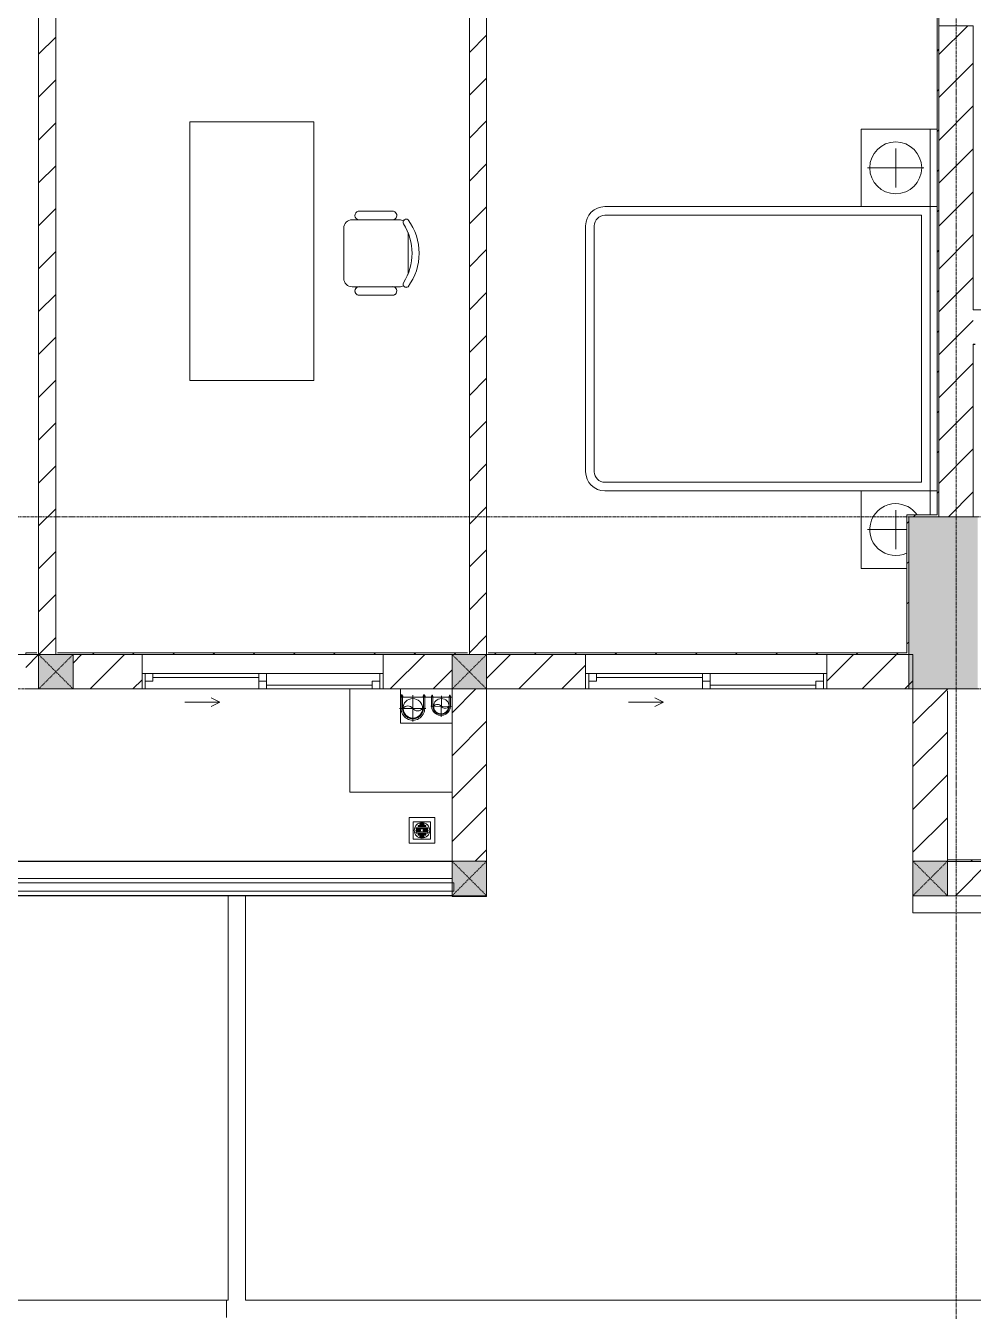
# Model space of a CAD drawing. Header units: millimetres. Extents: x -24439 to 198341, y -52871 to 149926.
# Drawn here: x 71953 to 77453, y 20924 to 28387 of the extents above; entities that cross this region are included whole.
import ezdxf

# ---------------------------------------------------------------- set-up
doc = ezdxf.new("R2010")
doc.units = ezdxf.units.MM
for name, pattern in [('Dash', [6, 3, -3]), ('Grid Line', [22.225, 12.7, -3.175, 3.175, -3.175]), ('IMPORT-CENTER _3_', [10.16, 6.35, -1.27, 1.27, -1.27])]:
    doc.linetypes.add(name, pattern=pattern)
for name, color, linetype, lineweight in [('0-1', 7, 'Continuous', 5), ('A-FLOR-1', 9, 'Continuous', 9), ('A-FLOR-HRAL', 11, 'Continuous', 9), ('A-GLAZ', 151, 'Continuous', 9), ('A-WALL', 113, 'Continuous', 9), ('A-WALL-1', 253, 'Continuous', 18), ('A-WALL-2', 9, 'Continuous', 9), ('A-WALL-3', 113, 'Continuous', 18), ('A-WALL-PATT-1', 10, 'Continuous', 9), ('A-WALL-PATT-2', 9, 'Continuous', 9), ('A-WALL-PATT-3', 111, 'Continuous', 9), ('G-IMPT', 8, 'Continuous', 9), ('G-IMPT-1', 9, 'Continuous', 9), ('G-IMPT-2', 8, 'IMPORT-CENTER _3_', 9), ('I-FURN', 30, 'Continuous', 9), ('I-FURN-1', 9, 'Continuous', 9), ('I-WALL-1', 253, 'Continuous', 18), ('I-WALL-3', 2, 'Continuous', 18), ('M-EQPM', 50, 'Continuous', 9), ('S-BEAM-1', 9, 'Continuous', 9), ('S-COLS', 52, 'Continuous', 9), ('S-COLS-1', 254, 'Continuous', 5), ('S-COLS-2', 253, 'Continuous', 18), ('S-COLS-4', 52, 'Continuous', 18), ('S-COLS-5', 52, 'Dash', 9), ('S-COLS-HDLN', 52, 'Dash', 9), ('S-GRID-1', 1, 'Grid Line', 9)]:
    doc.layers.add(name, color=color, linetype=linetype, lineweight=lineweight)
pattern_1 = [(45, (0, 0), (-124.4508, 124.4508), [])]
pattern_2 = [(45, (0, 0), (-116.67262, 116.67262), [])]

# ---------------------------------------------------------------- blocks, each defined once
blk = doc.blocks.new('NCV_TKTC_KET CAU_rvt-1-TKCS_MB ĐỊNH VỊ CAO ĐỘ THIẾT KẾ')
at = {"layer": 'S-COLS-1'}
blk.add_hatch(color=256, dxfattribs=at).paths.add_polyline_path([(77477.6, 24536.9), (77477.6, 25536.9), (77077.6, 25536.9), (77077.6, 24536.9)])
at = {"layer": 'A-FLOR-1'}
for p, q in [((77452.6, 26536.9), (77462.6, 26536.9)), ((74627.6, 24536.9), (74637.6, 24536.9))]:
    blk.add_line(p, q, dxfattribs=at)
at = {"layer": 'S-BEAM-1'}
for p, q in [((74427.6, 23535.3), (69252.6, 23535.3)), ((69252.6, 23335.3), (74427.6, 23335.3)), ((77102.6, 23236.9), (77102.6, 23336.9)), ((77102.6, 23236.9), (81352.6, 23236.9))]:
    blk.add_line(p, q, dxfattribs=at)
at = {"layer": 'S-COLS-2'}
for p, q in [((77252.6, 28886.9), (77252.6, 28386.9)), ((77252.6, 28386.9), (77452.6, 28386.9)), ((77477.6, 25536.9), (77077.6, 25536.9)), ((77077.6, 25536.9), (77077.6, 24536.9)), ((77077.6, 24536.9), (77477.6, 24536.9))]:
    blk.add_line(p, q, dxfattribs=at)
blk = doc.blocks.new('GIUONG NGU-2TAB-1600x2000 - GIUONG NGU-2TAB-1600x2000-V29-TKCS_MB ĐỊNH VỊ CAO ĐỘ THIẾT KẾ')
at = {"layer": 'I-FURN-1'}
for p, q in [((569.6, 2050), (1997.1, 2050)), ((1997.1, 2050), (569.6, 2050)), ((1997.1, 2000), (569.6, 2000)), ((458.5, 50), (458.5, 1938.9)), ((458.5, 1938.9), (458.5, 50)), ((508.5, 1938.9), (508.5, 100)), ((2058.2, 100), (2058.2, 1938.9)), ((2108.2, 1938.9), (2108.2, 50)), ((2108.2, 50), (2108.2, 1938.9)), ((8.5, 185), (8.5, 450.3)), ((8.5, 450.3), (458.5, 450.3)), ((8.5, 450.3), (458.5, 450.3)), ((8.5, 185), (8.5, 450.3)), ((458.5, 450.3), (458.5, 50)), ((458.5, 450.3), (458.5, 50)), ((2108.2, 50), (2108.2, 450.3)), ((2108.2, 450.3), (2558.2, 450.3)), ((2108.2, 450.3), (2108.2, 50)), ((2558.2, 450.3), (2108.2, 450.3)), ((2558.2, 450.3), (2558.2, 50)), ((2558.2, 50), (2558.2, 450.3)), ((233.5, 185), (233.5, 413.5)), ((2333.2, 86.8), (2333.2, 413.5)), ((120.2, 250.2), (346.8, 250.2)), ((2446.5, 250.2), (2219.8, 250.2)), ((508.5, 100), (2058.2, 100)), ((458.5, 50), (318.5, 50)), ((318.5, 50), (458.5, 50)), ((458.5, 50), (318.5, 50)), ((2108.2, 50), (458.5, 50)), ((458.5, 50), (458.5, 9.7)), ((458.5, 9.7), (458.5, 50)), ((458.5, 50), (2108.2, 50)), ((458.5, 50), (2108.2, 50)), ((2558.2, 50), (2108.2, 50)), ((2108.2, 50), (2558.2, 50)), ((2108.2, 10), (2108.2, 50)), ((2108.2, 50), (2108.2, 10)), ((2108.2, 50), (2558.2, 50)), ((2558.2, 50), (2558.2, 10))]:
    blk.add_line(p, q, dxfattribs=at)
blk.add_circle((2333.2, 250.2), 150.7, dxfattribs=at)
for centre, radius, start, end in [((569.6, 1938.9), 111.1, 90, 180), ((569.6, 1938.9), 111.1, 90, 180), ((1997.1, 1938.9), 111.1, 0, 90), ((1997.1, 1938.9), 111.1, 360, 90), ((569.6, 1938.9), 61.1, 90, 180), ((1997.1, 1938.9), 61.1, 360, 90), ((233.5, 250.2), 150.7, 0, 206.46466), ((233.5, 250.2), 150.7, 304.61538, 0)]:
    blk.add_arc(centre, radius, start, end, dxfattribs=at)
blk = doc.blocks.new('BAN LV A - BAN LV A_dwg_ban hoc2-348006-TKCS_MB ĐỊNH VỊ CAO ĐỘ THIẾT KẾ')
at = {"layer": 'I-FURN'}
for p, q in [((-194.4, 388.8), (-194.4, 113.4)), ((145.8, 437.4), (-145.8, 437.4)), ((194.4, 113.4), (194.4, 388.8)), ((-243, 354.4), (-243, 162)), ((194.4, 351.4), (194.4, 150.8)), ((243.7, 162), (243.7, 354.4)), ((-120.5, 64.8), (120.5, 64.8))]:
    blk.add_line(p, q, dxfattribs=at)
at = {"layer": 'I-FURN', "flags": 128}
blk.add_lwpolyline([(-737.8, 610.5), (-737.8, 1330.5), (-154.9, 1330.5), (762.2, 1330.5), (762.2, 610.5)], close=True, dxfattribs=at)
at = {"layer": 'I-FURN'}
for centre, radius, start, end in [((-145.8, 388.8), 48.6, 90, 180), ((145.8, 388.8), 48.6, 360, 90), ((-218.7, 347.3), 25.3, 343.7398, 163.7398), ((219.4, 347.3), 25.3, 16.2602, 170.70537), ((-218.7, 154.9), 25.3, 163.7398, 16.2602), ((219.4, 154.9), 25.3, 189.29463, 16.2602), ((-180.2, 75.4), 17.8, 57.97259, 216.69006), ((-145.8, 113.4), 48.6, 180, 207.58444), ((0, 359.3), 318.2, 237.57575, 302.42425), ((180.2, 75.4), 17.8, 323.30994, 122.02741), ((145.8, 113.4), 48.6, 332.41556, 0), ((0, 324), 324, 233.1301, 306.8699)]:
    blk.add_arc(centre, radius, start, end, dxfattribs=at)
blk = doc.blocks.new('BAN LV A - BAN LV A_dwg-348005-TKCS_MB ĐỊNH VỊ CAO ĐỘ THIẾT KẾ')
at = {"extrusion": (0, 0, -1), "zscale": -1, "rotation": 180}
blk.add_blockref('BAN LV A - BAN LV A_dwg_ban hoc2-348006-TKCS_MB ĐỊNH VỊ CAO ĐỘ THIẾT KẾ', (-729, 1383.7), dxfattribs=at)
blk = doc.blocks.new('BAN LV A - BAN LV A-401069-TKCS_MB ĐỊNH VỊ CAO ĐỘ THIẾT KẾ')
at = {"layer": 'I-FURN-1'}
for p, q in [((-8.8, -53.2), (1491.2, -53.2)), ((-8.8, -773.2), (-8.8, -53.2)), ((1491.2, -53.2), (1491.2, -773.2)), ((1491.2, -773.2), (-8.8, -773.2)), ((583.2, -946.3), (874.8, -946.3)), ((486, -1221.7), (486, -1029.3)), ((534.6, -1029.3), (534.6, -994.9)), ((923.4, -994.9), (923.4, -1032.3)), ((972.7, -1029.3), (972.7, -1221.7)), ((534.6, -1270.3), (534.6, -1235.9)), ((923.4, -1232.9), (923.4, -1270.3))]:
    blk.add_line(p, q, dxfattribs=at)
for centre, radius, start, end in [((583.2, -994.9), 48.6, 90, 180), ((874.8, -994.9), 48.6, 0, 90), ((510.3, -1036.4), 25.3, 16.2602, 163.7398), ((948.4, -1036.4), 25.3, 16.2602, 170.70537), ((510.3, -1228.8), 25.3, 163.7398, 343.7398), ((948.4, -1228.8), 25.3, 189.29463, 16.2602), ((548.9, -1308.3), 17.8, 119.40397, 216.69006), ((583.2, -1270.3), 48.6, 180, 207.58444), ((729, -1059.7), 324, 233.1301, 306.8699), ((874.8, -1270.3), 48.6, 332.41556, 0), ((909.2, -1308.3), 17.8, 323.30994, 60.59603)]:
    blk.add_arc(centre, radius, start, end, dxfattribs=at)
at = {"extrusion": (0, 0, -1), "zscale": -1, "rotation": 180}
blk.add_blockref('BAN LV A - BAN LV A_dwg-348005-TKCS_MB ĐỊNH VỊ CAO ĐỘ THIẾT KẾ', (0, 0), dxfattribs=at)
blk = doc.blocks.new('MAY GIAT - MAY GIAT_dwg-V36-TKCS_MB ĐỊNH VỊ CAO ĐỘ THIẾT KẾ')
at = {"layer": 'G-IMPT-1', "flags": 128}
blk.add_lwpolyline([(5, 596.6), (5, 2.3), (604.6, 2.3)], dxfattribs=at)
blk = doc.blocks.new('MAY GIAT - MAY GIAT-V37-TKCS_MB ĐỊNH VỊ CAO ĐỘ THIẾT KẾ')
at = {"layer": 'I-FURN-1'}
for p, q in [((5, -2.3), (604.6, -2.3)), ((5, -596.6), (5, -2.3))]:
    blk.add_line(p, q, dxfattribs=at)
at = {"extrusion": (0, 0, -1), "zscale": -1, "rotation": 180}
blk.add_blockref('MAY GIAT - MAY GIAT_dwg-V36-TKCS_MB ĐỊNH VỊ CAO ĐỘ THIẾT KẾ', (0, 0), dxfattribs=at)
blk = doc.blocks.new('NCV_TKTC_TANG 1_rvt-1-TKCS_MB ĐỊNH VỊ CAO ĐỘ THIẾT KẾ')
at = {"layer": 'A-WALL-PATT-1'}
h = blk.add_hatch(dxfattribs=at)
h.set_pattern_fill('FP_2', color=256, style=0, pattern_type=2)
h.set_pattern_definition(pattern_1)
h.paths.add_polyline_path([(74527.6, 24736.9), (74627.6, 24736.9), (74627.6, 28836.9), (74527.6, 28836.9), (74527.6, 25077)])
h.paths.add_polyline_path([(74577.6, 29036.9), (74627.6, 29036.9), (74627.6, 29786.9), (74527.6, 29786.9), (74527.6, 29036.9), (74538, 29036.9)])
h.paths.add_polyline_path([(74577.6, 30686.9), (74627.6, 30686.9), (74627.6, 31136.9), (74527.6, 31136.9), (74527.6, 30686.9)])
h = blk.add_hatch(dxfattribs=at)
h.set_pattern_fill('FP_2', color=256, style=0, pattern_type=2)
h.set_pattern_definition(pattern_1)
h.paths.add_polyline_path([(72127.6, 24737.4), (72127.6, 28836.9), (72027.6, 28836.9), (72027.6, 24737.4)])
h.paths.add_polyline_path([(72027.6, 29036.9), (72127.6, 29036.9), (72127.6, 29536.9), (72027.6, 29536.9)])
at = {"layer": 'A-WALL-PATT-2'}
h = blk.add_hatch(dxfattribs=at)
h.set_pattern_fill('FP_3', color=256, style=0, pattern_type=2)
h.set_pattern_definition(pattern_2)
h.paths.add_polyline_path([(77252.6, 25536.9), (77252.6, 31136.9), (77242.6, 31136.9), (77242.6, 25536.9)])
h = blk.add_hatch(dxfattribs=at)
h.set_pattern_fill('FP_3', color=256, style=0, pattern_type=2)
h.set_pattern_definition(pattern_2)
h.paths.add_polyline_path([(77077.6, 25536.9), (77242.6, 25536.9), (77242.6, 25546.9), (77067.6, 25546.9), (77067.6, 25536.9)])
h = blk.add_hatch(dxfattribs=at)
h.set_pattern_fill('FP_3', color=256, style=0, pattern_type=2)
h.set_pattern_definition(pattern_2)
h.paths.add_polyline_path([(77077.6, 24736.9), (77077.6, 25536.9), (77067.6, 25536.9), (77067.6, 24736.9)])
h = blk.add_hatch(dxfattribs=at)
h.set_pattern_fill('FP_3', color=256, style=0, pattern_type=2)
h.set_pattern_definition(pattern_2)
h.paths.add_polyline_path([(74517.6, 24736.9), (74517.6, 24746.9), (72137.6, 24746.9), (72137.6, 24736.9), (74350.3, 24736.9)])
h = blk.add_hatch(dxfattribs=at)
h.set_pattern_fill('FP_3', color=256, style=0, pattern_type=2)
h.set_pattern_definition(pattern_2)
h.paths.add_polyline_path([(77067.6, 24736.9), (77067.6, 24746.9), (74637.6, 24746.9), (74637.6, 24736.9), (76602.6, 24736.9)])
at = {"layer": 'A-FLOR-1'}
for p, q in [((71952.6, 24736.9), (69452.6, 24736.9)), ((74427.1, 23536.9), (74427.1, 23937.3)), ((69252.6, 23536.9), (74427.1, 23536.9))]:
    blk.add_line(p, q, dxfattribs=at)
at = {"layer": 'A-WALL-1'}
for p, q in [((72027.6, 28836.9), (72027.6, 24737.4)), ((72127.6, 24737.4), (72127.6, 28836.9)), ((74527.6, 28836.9), (74527.6, 24736.9)), ((72027.6, 24737.4), (72127.6, 24737.4)), ((74527.6, 24736.9), (74627.6, 24736.9))]:
    blk.add_line(p, q, dxfattribs=at)
at = {"layer": 'A-WALL-2'}
blk.add_line((74627.6, 24736.9), (74627.6, 28836.9), dxfattribs=at)
at = {"layer": 'I-WALL-1'}
for p, q in [((77242.6, 31126.9), (77242.6, 25546.9)), ((77252.6, 25536.9), (77252.6, 31136.9)), ((77242.6, 25546.9), (77067.6, 25546.9)), ((77067.6, 25546.9), (77067.6, 25536.9)), ((77067.6, 25536.9), (77067.6, 24746.9)), ((77077.6, 25536.9), (77242.6, 25536.9)), ((77077.6, 24736.9), (77077.6, 25536.9)), ((77242.6, 25536.9), (77252.6, 25536.9)), ((72017.6, 24746.9), (71952.6, 24746.9)), ((71952.6, 24746.9), (71952.6, 24736.9)), ((71952.6, 24736.9), (72027.6, 24736.9)), ((72027.6, 24736.9), (72027.6, 24746.9)), ((74517.6, 24746.9), (72137.6, 24746.9)), ((72137.6, 24736.9), (72627.6, 24736.9)), ((74027.6, 24736.9), (74517.6, 24736.9)), ((77067.6, 24746.9), (74637.6, 24746.9)), ((74637.6, 24736.9), (75202.6, 24736.9)), ((76602.6, 24736.9), (77067.6, 24736.9)), ((77067.6, 24736.9), (77077.6, 24736.9))]:
    blk.add_line(p, q, dxfattribs=at)
at = {"layer": 'I-FURN-1'}
for name, p, rotation in [('BAN LV A - BAN LV A-401069-TKCS_MB ĐỊNH VỊ CAO ĐỘ THIẾT KẾ', (72852.6, 26336.9), 89.9999999999997), ('GIUONG NGU-2TAB-1600x2000 - GIUONG NGU-2TAB-1600x2000-V29-TKCS_MB ĐỊNH VỊ CAO ĐỘ THIẾT KẾ', (77252.6, 25228.4), 89.99999999999885), ('MAY GIAT - MAY GIAT-V37-TKCS_MB ĐỊNH VỊ CAO ĐỘ THIẾT KẾ', (73830.9, 23932.4), 89.9999999999997)]:
    blk.add_blockref(name, p, dxfattribs=dict(at, rotation=rotation))
blk = doc.blocks.new('1_FAMILY RVT - W01-WxH 1400x1400xmm-389822-TKCS_MB ĐỊNH VỊ CAO ĐỘ THIẾT KẾ')
at = {"layer": 'A-GLAZ'}
for p, q in [((248.4, 172.39), (299.2, 197.79)), ((248.4, 172.39), (299.2, 146.99)), ((248.4, 172.39), (451.6, 172.39)), ((-700, 96.19), (-700, -103.81)), ((700, 96.19), (-700, 96.19)), ((-700, 96.19), (-636.5, 96.19)), ((-680.95, 96.19), (-680.95, 7.29)), ((-636.5, 96.19), (-22.225, 96.19)), ((-636.5, 96.19), (-636.5, 51.74)), ((-22.225, 7.29), (-22.225, 96.19)), ((-22.225, 96.19), (22.225, 96.19)), ((22.225, 96.19), (680.95, 96.19)), ((22.225, 96.19), (22.225, 7.29)), ((680.95, 96.19), (700, 96.19)), ((680.95, 96.19), (680.95, 7.29)), ((700, -103.81), (700, 96.19)), ((-700, 7.29), (-680.95, 7.29)), ((-636.5, 51.74), (-680.95, 51.74)), ((-680.95, 7.29), (-22.225, 7.29)), ((-636.5, 73.965), (-22.225, 73.965)), ((22.225, 51.74), (-22.225, 51.74)), ((-22.225, 7.29), (22.225, 7.29)), ((22.225, 29.515), (636.5, 29.515)), ((22.225, 7.29), (636.5, 7.29)), ((636.5, 51.74), (636.5, 7.29)), ((680.95, 51.74), (636.5, 51.74)), ((636.5, 7.29), (700, 7.29)), ((-700, -103.81), (700, -103.81))]:
    blk.add_line(p, q, dxfattribs=at)
blk = doc.blocks.new('Railing - 50 x 10mm-1251311-TKCS_MB ĐỊNH VỊ CAO ĐỘ THIẾT KẾ')
at = {"layer": 'A-FLOR-HRAL'}
for p, q in [((25, 5), (-25, 5)), ((-25, 5), (-25, -5)), ((25, -5), (25, 5)), ((-25, -5), (25, -5))]:
    blk.add_line(p, q, dxfattribs=at)
blk = doc.blocks.new('Railing - Railing-1602730-TKCS_MB ĐỊNH VỊ CAO ĐỘ THIẾT KẾ')
at = {"layer": 'A-FLOR-HRAL'}
for p, q in [((74427.5, 23412.4), (69257.5, 23412.4)), ((69257.5, 23362.4), (74427.5, 23362.4))]:
    blk.add_line(p, q, dxfattribs=at)
at = {"rotation": 90}
for p in [(69252.5, 23387.4), (74432.5, 23387.4)]:
    blk.add_blockref('Railing - 50 x 10mm-1251311-TKCS_MB ĐỊNH VỊ CAO ĐỘ THIẾT KẾ', p, dxfattribs=at)
blk = doc.blocks.new('TKTC_XREF_251221_MB TANG 1 - TKTC_XREF_260130_MB TANG 1_dwg_CUM U_DN100-4202112-TKCS_MB ĐỊNH VỊ CAO ĐỘ THIẾT KẾ')
at = {"layer": 'G-IMPT'}
blk.add_hatch(color=256, dxfattribs=at).paths.add_polyline_path([(0, 61), (0, 57), (14.8, 55.1), (28.5, 49.4), (40.3, 40.3), (49.4, 28.5), (55.1, 14.8), (57, 0), (55.1, -14.8), (49.4, -28.5), (40.3, -40.3), (28.5, -49.4), (14.8, -55.1), (0, -57), (0, -61), (15.8, -58.9), (30.5, -52.8), (43.1, -43.1), (52.8, -30.5), (58.9, -15.8), (61, 0), (58.9, 15.8), (52.8, 30.5), (43.1, 43.1), (30.5, 52.8), (15.8, 58.9)])
for p, q in [((-79.1, 66.6), (-79.1, 63.4)), ((-76.6, 66.6), (-76.6, 63.4)), ((-74.6, 66.6), (-74.6, 63.4)), ((-72.7, 69.3), (-72.7, 60.7)), ((-66.9, 67.9), (-71.7, 67.9)), ((-66.9, 62.1), (-71.7, 62.1)), ((-65, 69), (0, 69)), ((-79.1, -63.4), (-79.1, -66.6)), ((-76.6, -63.4), (-76.6, -66.6)), ((-74.6, -63.4), (-74.6, -66.6)), ((-72.7, -60.7), (-72.7, -69.3)), ((-66.9, -62.1), (-71.7, -62.1)), ((-66.9, -67.9), (-71.7, -67.9)), ((-65, -69), (0, -69))]:
    blk.add_line(p, q, dxfattribs=at)
at = {"layer": 'G-IMPT', "flags": 128}
for points in [[(-72.7, 67.6), (-78.1, 67.6), (-78.1, 62.4), (-72.7, 62.4)], [(-71.7, 59.2), (-66.9, 59.2), (-66.9, 70.8), (-71.7, 70.8)], [(-66.9, 70.8), (-66.9, 72.7), (-65, 72.7), (-65, 57.3), (-66.9, 57.3), (-66.9, 59.2)], [(-65, 61), (0, 61), (0, 57)], [(-72.7, -62.4), (-78.1, -62.4), (-78.1, -67.6), (-72.7, -67.6)], [(-71.7, -70.8), (-66.9, -70.8), (-66.9, -59.2), (-71.7, -59.2)], [(-66.9, -59.2), (-66.9, -57.3), (-65, -57.3), (-65, -72.7), (-66.9, -72.7), (-66.9, -70.8)], [(-65, -61), (0, -61), (0, -57)]]:
    blk.add_lwpolyline(points, dxfattribs=at)
at = {"layer": 'G-IMPT'}
for centre, radius, start, end in [((-78.1, 66.6), 0.96, 90, 180), ((-78.1, 63.4), 0.96, 180, 270), ((-71.1, 69.3), 1.56, 112.61986, 247.38014), ((-67.9, 65), 4.8, 143.1301, 216.8699), ((-71.1, 60.7), 1.56, 112.61986, 247.38014), ((0, 0), 69, 270, 90), ((0, 0), 61, 270, 90), ((0, 0), 57, 270, 90), ((-78.1, -63.4), 0.96, 90, 180), ((-78.1, -66.6), 0.96, 180, 270), ((-71.1, -60.7), 1.56, 112.61986, 247.38014), ((-67.9, -65), 4.8, 143.1301, 216.8699), ((-71.1, -69.3), 1.56, 112.61986, 247.38014)]:
    blk.add_arc(centre, radius, start, end, dxfattribs=at)
blk = doc.blocks.new('TKTC_XREF_251221_MB TANG 1 - TKTC_XREF_260130_MB TANG 1_dwg_$cc-4202122-TKCS_MB ĐỊNH VỊ CAO ĐỘ THIẾT KẾ')
at = {"layer": 'G-IMPT'}
blk.add_circle((0, 0), 0.5, dxfattribs=at)
for centre, radius, start, end in [((0, 0), 0.5, 90, 270), ((0.188, 0.25), 0.313, 126.8699, 233.1301), ((-0.188, -0.25), 0.313, 306.8699, 53.1301)]:
    blk.add_arc(centre, radius, start, end, dxfattribs=at)
at = {"layer": 'G-IMPT-2'}
for p, q in [((-0.673, 0), (0.673, 0)), ((0, -0.673), (0, 0.673))]:
    blk.add_line(p, q, dxfattribs=at)
blk = doc.blocks.new('TKTC_XREF_251221_MB TANG 1 - TKTC_XREF_260130_MB TANG 1_dwg_CUM U_DN100-4202115-TKCS_MB ĐỊNH VỊ CAO ĐỘ THIẾT KẾ')
at = {"layer": 'G-IMPT'}
blk.add_hatch(color=256, dxfattribs=at).paths.add_polyline_path([(0, -61), (0, -57), (14.8, -55.1), (28.5, -49.4), (40.3, -40.3), (49.4, -28.5), (55.1, -14.8), (57, 0), (55.1, 14.8), (49.4, 28.5), (40.3, 40.3), (28.5, 49.4), (14.8, 55.1), (0, 57), (0, 61), (15.8, 58.9), (35.4, 49), (43.1, 43.1), (52.8, 30.5), (58.9, 15.8), (61, 0), (58.9, -15.8), (52.8, -30.5), (43.1, -43.1), (30.5, -52.8), (15.8, -58.9)])
for p, q in [((-79.1, 66.6), (-79.1, 63.4)), ((-76.6, 66.6), (-76.6, 63.4)), ((-74.6, 66.6), (-74.6, 63.4)), ((-72.7, 69.3), (-72.7, 60.7)), ((-66.9, 67.9), (-71.7, 67.9)), ((-66.9, 62.1), (-71.7, 62.1)), ((-65, 69), (0, 69)), ((-79.1, -63.4), (-79.1, -66.6)), ((-76.6, -63.4), (-76.6, -66.6)), ((-74.6, -63.4), (-74.6, -66.6)), ((-72.7, -60.7), (-72.7, -69.3)), ((-66.9, -62.1), (-71.7, -62.1)), ((-66.9, -67.9), (-71.7, -67.9)), ((-65, -69), (0, -69))]:
    blk.add_line(p, q, dxfattribs=at)
at = {"layer": 'G-IMPT', "flags": 128}
for points in [[(-72.7, 67.6), (-78.1, 67.6), (-78.1, 62.4), (-72.7, 62.4)], [(-71.7, 59.2), (-66.9, 59.2), (-66.9, 70.8), (-71.7, 70.8)], [(-66.9, 70.8), (-66.9, 72.7), (-65, 72.7), (-65, 57.3), (-66.9, 57.3), (-66.9, 59.2)], [(-65, 61), (0, 61), (0, 57)], [(-72.7, -62.4), (-78.1, -62.4), (-78.1, -67.6), (-72.7, -67.6)], [(-71.7, -70.8), (-66.9, -70.8), (-66.9, -59.2), (-71.7, -59.2)], [(-66.9, -59.2), (-66.9, -57.3), (-65, -57.3), (-65, -72.7), (-66.9, -72.7), (-66.9, -70.8)], [(-65, -61), (0, -61), (0, -57)]]:
    blk.add_lwpolyline(points, dxfattribs=at)
at = {"layer": 'G-IMPT'}
for centre, radius, start, end in [((-78.1, 66.6), 0.96, 90, 180), ((-78.1, 63.4), 0.96, 180, 270), ((-71.1, 69.3), 1.56, 112.61986, 247.38014), ((-67.9, 65), 4.8, 143.1301, 216.8699), ((-71.1, 60.7), 1.56, 112.61986, 247.38014), ((0, 0), 69, 270, 90), ((0, 0), 61, 270, 90), ((0, 0), 57, 270, 90), ((-78.1, -63.4), 0.96, 90, 180), ((-78.1, -66.6), 0.96, 180, 270), ((-71.1, -60.7), 1.56, 112.61986, 247.38014), ((-67.9, -65), 4.8, 143.1301, 216.8699), ((-71.1, -69.3), 1.56, 112.61986, 247.38014)]:
    blk.add_arc(centre, radius, start, end, dxfattribs=at)
blk = doc.blocks.new('TKTC_XREF_251221_MB TANG 1 - TKTC_XREF_260130_MB TANG 1_dwg_$cc-4202121-TKCS_MB ĐỊNH VỊ CAO ĐỘ THIẾT KẾ')
at = {"layer": 'G-IMPT'}
blk.add_circle((0, 0), 0.5, dxfattribs=at)
for centre, radius, start, end in [((0, 0), 0.5, 90, 270), ((0.188, 0.25), 0.313, 126.8699, 233.1301), ((-0.188, -0.25), 0.313, 306.8699, 53.1301)]:
    blk.add_arc(centre, radius, start, end, dxfattribs=at)
at = {"layer": 'G-IMPT-2'}
for p, q in [((0, -0.673), (0, 0.673)), ((-0.673, 0), (0.673, 0))]:
    blk.add_line(p, q, dxfattribs=at)
blk = doc.blocks.new('TKTC_XREF_251221_MB TANG 1 - TKTC_XREF_260130_MB TANG 1_dwg_THU NUOC - THU NUOC-444531-TKCS_MB TẦNG 1-4202120-TKCS_MB ĐỊNH VỊ CAO ĐỘ THIẾT KẾ')
at = {"layer": 'M-EQPM'}
for p, q in [((-23.3, 10.8), (40.9, 10.8)), ((40.9, 4.8), (-23.3, 4.8)), ((-11, 23.3), (28.5, 23.3)), ((28.5, 17.3), (-11, 17.3)), ((-1.1, 35.6), (18.5, 35.6)), ((18.5, 29.6), (-1.1, 29.6)), ((-23.3, -13.6), (40.9, -13.6)), ((40.9, -19.6), (-23.3, -19.6)), ((-11, -26.1), (28.5, -26.1)), ((28.5, -32.1), (-11, -32.1)), ((-1.1, -38.5), (18.5, -38.5)), ((18.5, -44.5), (-1.1, -44.5))]:
    blk.add_line(p, q, dxfattribs=at)
at = {"layer": 'M-EQPM', "flags": 128}
for points in [[(83.7, -79.4), (83.7, 70.6), (-66.3, 70.6), (-66.3, -79.4)], [(58.7, -54.4), (58.7, 45.6), (-41.3, 45.6), (-41.3, -54.4)]]:
    blk.add_lwpolyline(points, close=True, dxfattribs=at)
for points in [[(-23.3, -1.2), (0.7, -1.2), (0.7, -7.2), (-23.3, -7.2)], [(40.9, -7.2), (16.7, -7.2), (16.7, -1.2), (40.9, -1.2)]]:
    blk.add_lwpolyline(points, dxfattribs=at)
at = {"layer": 'M-EQPM'}
for centre, radius, start, end in [((8.7, -4.4), 45, 360, 180), ((8.7, -4.4), 45, 360, 180), ((-23.3, 7.8), 3, 90, 270), ((-11, 20.3), 3, 90, 270), ((-1.1, 32.6), 3, 90, 270), ((18.5, 32.6), 3, 270, 90), ((28.5, 20.3), 3, 270, 90), ((40.9, 7.8), 3, 270, 90), ((8.7, -4.4), 45, 180, 360), ((8.7, -4.4), 45, 180, 360), ((-23.3, -4.2), 3, 90, 270), ((-23.3, -16.6), 3, 90, 270), ((-11, -29.1), 3, 90, 270), ((-1.1, -41.5), 3, 90, 270), ((18.5, -41.5), 3, 270, 90), ((28.5, -29.1), 3, 270, 90), ((40.9, -4.2), 3, 270, 90), ((40.9, -16.6), 3, 270, 90)]:
    blk.add_arc(centre, radius, start, end, dxfattribs=at)
blk = doc.blocks.new('TKTC_XREF_251221_MB TANG 1 - TKTC_XREF_260130_MB TANG 1_dwg-4202109-TKCS_MB ĐỊNH VỊ CAO ĐỘ THIẾT KẾ')
at = {"layer": 'G-IMPT'}
blk.add_line((-128724.1, -376857.6), (-129024.2, -376857.6), dxfattribs=at)
at = {"layer": 'G-IMPT', "flags": 128}
for points in [[(-128724.1, -376857.5), (-129024.4, -376857.5), (-129024.1, -376809.7)], [(-129024.2, -376857.6), (-129024.2, -377007.3), (-128724.1, -377007.3)]]:
    blk.add_lwpolyline(points, dxfattribs=at)
at = {"extrusion": (0, 0, -1)}
for name, p, xscale, yscale, zscale, rotation in [('TKTC_XREF_251221_MB TANG 1 - TKTC_XREF_260130_MB TANG 1_dwg_$cc-4202121-TKCS_MB ĐỊNH VỊ CAO ĐỘ THIẾT KẾ', (128952.7, -376922.5), 113.7150000000073, 113.7150000000073, -113.7150000000073, 89.99900866374671), ('TKTC_XREF_251221_MB TANG 1 - TKTC_XREF_260130_MB TANG 1_dwg_CUM U_DN100-4202115-TKCS_MB ĐỊNH VỊ CAO ĐỘ THIẾT KẾ', (128951.8, -376922.5), 0.9975000000000007, 0.9975000000000007, -0.9975000000000008, 270.0009913382951), ('TKTC_XREF_251221_MB TANG 1 - TKTC_XREF_260130_MB TANG 1_dwg_$cc-4202122-TKCS_MB ĐỊNH VỊ CAO ĐỘ THIẾT KẾ', (128786.7, -376910.4), 90.00000000005114, 90.00000000005114, -90.00000000005114, 90.30471752172576)]:
    blk.add_blockref(name, p, dxfattribs=dict(at, xscale=xscale, yscale=yscale, zscale=zscale, rotation=rotation))
at = {"xscale": 0.7894736842105242, "yscale": 0.7894736842105242, "zscale": 0.7894736842105242, "rotation": 270.0693092566554}
blk.add_blockref('TKTC_XREF_251221_MB TANG 1 - TKTC_XREF_260130_MB TANG 1_dwg_CUM U_DN100-4202112-TKCS_MB ĐỊNH VỊ CAO ĐỘ THIẾT KẾ', (-128788.5, -376908.9), dxfattribs=at)
blk.add_blockref('TKTC_XREF_251221_MB TANG 1 - TKTC_XREF_260130_MB TANG 1_dwg_THU NUOC - THU NUOC-444531-TKCS_MB TẦNG 1-4202120-TKCS_MB ĐỊNH VỊ CAO ĐỘ THIẾT KẾ', (-128908, -377626.3))
blk = doc.blocks.new('TKTC_XREF_251221_MB TANG 1 - TKTC_XREF_251221_MB TANG 1-2038492-TKCS_MB ĐỊNH VỊ CAO ĐỘ THIẾT KẾ')
blk.add_blockref('TKTC_XREF_251221_MB TANG 1 - TKTC_XREF_260130_MB TANG 1_dwg-4202109-TKCS_MB ĐỊNH VỊ CAO ĐỘ THIẾT KẾ', (169499.1, 384109.7))
blk = doc.blocks.new('G1_SOF - BO TRU - 200x200-3050151-TKCS_MB ĐỊNH VỊ CAO ĐỘ THIẾT KẾ')
at = {"layer": 'S-COLS-HDLN'}
for p, q in [((-100, 100), (100, -100)), ((100, 100), (-100, -100))]:
    blk.add_line(p, q, dxfattribs=at)

msp = doc.modelspace()

# ---------------------------------------------------------------- hatches: boundary and pattern name
at = {"layer": 'A-WALL-PATT-3'}
h = msp.add_hatch(dxfattribs=at)
h.set_pattern_fill('FP_1', color=256, style=0, pattern_type=2)
h.set_pattern_definition(pattern_1)
h.paths.add_polyline_path([(77252.6, 25536.9), (77452.6, 25536.9), (77452.6, 28386.9), (77252.6, 28386.9), (77252.6, 26063.3)])
h = msp.add_hatch(dxfattribs=at)
h.set_pattern_fill('FP_1', color=256, style=0, pattern_type=2)
h.set_pattern_definition(pattern_1)
h.paths.add_polyline_path([(74427.6, 24536.9), (74427.6, 24736.9), (74027.6, 24736.9), (74027.6, 24536.9), (74350.3, 24536.9)])
h.paths.add_polyline_path([(72627.6, 24536.9), (72627.6, 24736.9), (72227.6, 24736.9), (72227.6, 24536.9)])
h.paths.add_polyline_path([(69327.6, 24536.9), (69452.6, 24536.9), (69452.6, 24736.9), (69327.6, 24736.9), (69327.6, 24636.9)])
h.paths.add_polyline_path([(71952.6, 24536.9), (72027.6, 24536.9), (72027.6, 24736.9), (71952.6, 24736.9), (71952.6, 24636.9)])
h = msp.add_hatch(dxfattribs=at)
h.set_pattern_fill('FP_1', color=256, style=0, pattern_type=2)
h.set_pattern_definition(pattern_1)
h.paths.add_polyline_path([(74627.6, 24536.9), (74637.6, 24537.4), (75202.6, 24537.4), (75202.6, 24736.9), (74627.6, 24736.9)])
h.paths.add_polyline_path([(77102.6, 24536.9), (77102.6, 24736.9), (76602.6, 24736.9), (76602.6, 24537.4), (77092.6, 24537.4)])
h = msp.add_hatch(dxfattribs=at)
h.set_pattern_fill('FP_1', color=256, style=0, pattern_type=2)
h.set_pattern_definition(pattern_1)
h.paths.add_polyline_path([(74427.6, 23332.4), (74627.6, 23332.4), (74627.6, 23336.9), (74427.6, 23336.9)])
h.paths.add_polyline_path([(74427.6, 23536.9), (74627.6, 23536.9), (74627.6, 24536.9), (74427.6, 24536.9), (74427.6, 24090.8)])
h = msp.add_hatch(dxfattribs=at)
h.set_pattern_fill('FP_1', color=256, style=0, pattern_type=2)
h.set_pattern_definition(pattern_1)
h.paths.add_polyline_path([(77302.6, 23536.9), (77302.6, 24537.4), (77102.6, 24537.4), (77102.6, 23536.9)])
h = msp.add_hatch(dxfattribs=at)
h.set_pattern_fill('FP_8', color=256, style=0, pattern_type=2)
h.set_pattern_definition(pattern_2)
h.paths.add_polyline_path([(83527.6, 23535.3), (83527.6, 23545.3), (83477.6, 23545.3), (83477.6, 23535.3)])
h.paths.add_polyline_path([(81377.6, 23535.3), (82187.6, 23535.3), (82187.6, 23545.3), (77302.6, 23545.3), (77302.6, 23535.3), (80402.5, 23535.3)])
h = msp.add_hatch(dxfattribs=at)
h.set_pattern_fill('FP_1', color=256, style=0, pattern_type=2)
h.set_pattern_definition(pattern_1)
h.paths.add_polyline_path([(77302.6, 23336.9), (81377.6, 23336.9), (81377.6, 23535.3), (77302.6, 23535.3)])
h.paths.add_polyline_path([(83527.6, 23336.9), (83527.6, 23535.3), (83477.6, 23535.3), (83477.6, 23336.9)])
h.paths.add_polyline_path([(82187.6, 23336.9), (82187.6, 23535.3), (81577.6, 23535.3), (81577.6, 23336.9)])
at = {"layer": 'S-COLS-1'}
for points in [[(72027.6, 24536.9), (72227.6, 24536.9), (72227.6, 24736.9), (72027.6, 24736.9)], [(74427.6, 24536.9), (74627.6, 24536.9), (74627.6, 24736.9), (74427.6, 24736.9)], [(74437.5, 23336.9), (74627.6, 23336.9), (74627.6, 23536.9), (74427.6, 23536.9), (74427.6, 23412.4), (74437.5, 23412.4), (74437.5, 23362.4), (74427.6, 23362.4), (74427.6, 23336.9)], [(77302.6, 23336.9), (77302.6, 23536.9), (77102.6, 23536.9), (77102.6, 23336.9)]]:
    msp.add_hatch(color=256, dxfattribs=at).paths.add_polyline_path(points)

# ---------------------------------------------------------------- linework, layer by layer
at = {"layer": 'A-WALL'}
for p, q in [((72027.6, 24536.9), (72027.6, 24736.9)), ((72227.6, 24736.9), (72227.6, 24536.9)), ((74427.6, 24536.9), (74427.6, 24736.9)), ((74627.6, 24736.9), (74627.6, 24536.9)), ((74627.6, 24536.9), (74427.6, 24536.9)), ((75202.6, 24536.9), (74637.6, 24536.9)), ((77077.6, 24536.9), (76602.6, 24536.9)), ((77302.6, 24526.9), (77302.6, 23536.9)), ((74427.6, 23536.9), (74627.6, 23536.9)), ((77102.6, 23536.9), (77302.6, 23536.9)), ((81377.6, 23535.3), (77302.6, 23535.3)), ((77302.6, 23535.3), (77302.6, 23336.9)), ((69252.6, 23437.4), (74427.6, 23437.4)), ((74427.6, 23337.4), (69252.6, 23337.4)), ((73127.6, 20988.2), (73127.6, 23335.3)), ((73227.6, 23335.3), (73227.6, 20988.2)), ((74627.6, 23336.9), (74427.6, 23336.9)), ((83752.6, 23335.3), (77302.6, 23335.3)), ((44802.6, 20988.2), (73127.6, 20988.2)), ((73117.6, 20988.2), (73117.6, 20888.2)), ((73227.6, 20988.2), (81352.6, 20988.2))]:
    msp.add_line(p, q, dxfattribs=at)
at = {"layer": 'A-WALL-3'}
for p, q in [((77452.6, 28386.9), (77252.6, 28386.9)), ((77252.6, 28386.9), (77252.6, 25536.9)), ((77452.6, 26737.4), (77452.6, 28386.9)), ((78052.5, 26737.4), (77452.6, 26737.4)), ((77452.6, 25536.9), (77452.6, 26537.4)), ((77452.6, 26537.4), (77462.6, 26537.4)), ((77252.6, 25536.9), (77452.6, 25536.9)), ((72027.6, 24736.9), (71952.6, 24736.9)), ((72627.6, 24736.9), (72227.6, 24736.9)), ((74427.6, 24736.9), (74027.6, 24736.9)), ((75202.6, 24736.9), (74627.6, 24736.9)), ((77102.6, 24736.9), (76602.6, 24736.9)), ((77102.6, 23536.9), (77102.6, 24736.9)), ((71952.6, 24536.9), (72027.6, 24536.9)), ((72227.6, 24536.9), (72627.6, 24536.9)), ((74027.6, 24536.9), (74427.6, 24536.9)), ((74427.6, 24536.9), (74427.6, 23536.9)), ((74627.6, 23536.9), (74627.6, 24536.9)), ((74627.6, 24536.9), (74637.6, 24536.9)), ((74637.6, 24536.9), (74637.6, 24537.4)), ((74637.6, 24537.4), (75202.6, 24537.4)), ((76602.6, 24537.4), (77092.6, 24537.4)), ((77092.6, 24537.4), (77092.6, 24536.9)), ((77092.6, 24536.9), (77102.6, 24536.9)), ((77302.6, 24537.4), (77102.6, 24537.4)), ((77302.6, 24536.9), (77302.6, 24537.4)), ((74427.6, 23336.9), (74427.6, 23332.4)), ((74427.6, 23332.4), (74627.6, 23332.4)), ((74627.6, 23332.4), (74627.6, 23336.9)), ((77302.6, 23336.9), (81377.6, 23336.9))]:
    msp.add_line(p, q, dxfattribs=at)
at = {"layer": 'I-WALL-3'}
for p, q in [((82187.6, 23545.3), (77302.6, 23545.3)), ((77302.6, 23536.9), (77302.6, 23535.3))]:
    msp.add_line(p, q, dxfattribs=at)
at = {"layer": 'S-COLS'}
for p, q in [((72027.6, 24736.9), (72027.6, 24536.9)), ((72227.6, 24536.9), (72227.6, 24736.9)), ((74427.6, 24736.9), (74427.6, 24536.9)), ((74627.6, 24536.9), (74627.6, 24736.9)), ((74427.6, 24536.9), (74627.6, 24536.9)), ((74627.6, 23536.9), (74427.6, 23536.9)), ((77302.6, 23536.9), (77102.6, 23536.9)), ((77302.6, 23336.9), (77302.6, 23535.3)), ((74427.6, 23336.9), (74627.6, 23336.9))]:
    msp.add_line(p, q, dxfattribs=at)
at = {"layer": 'S-COLS-4'}
for p, q in [((72227.6, 24736.9), (72027.6, 24736.9)), ((74627.6, 24736.9), (74427.6, 24736.9)), ((72027.6, 24536.9), (72227.6, 24536.9)), ((74427.6, 23536.9), (74427.6, 23412.4)), ((74627.6, 23336.9), (74627.6, 23536.9)), ((77102.6, 23536.9), (77102.6, 23336.9)), ((77302.6, 23535.3), (77302.6, 23536.9)), ((74427.6, 23362.4), (74427.6, 23336.9)), ((77102.6, 23336.9), (77302.6, 23336.9))]:
    msp.add_line(p, q, dxfattribs=at)
at = {"layer": 'S-GRID-1'}
for p, q in [((77352.6, 20960.6), (77352.6, 80482.7)), ((128757.8, 25536.9), (32145.8, 25536.9)), ((131551.8, 24536.9), (29351.8, 24536.9)), ((77352.6, 15460.6), (77352.6, 20960.6))]:
    msp.add_line(p, q, dxfattribs=at)

# ---------------------------------------------------------------- block references
at = {"layer": '0-1'}
for name in ['NCV_TKTC_KET CAU_rvt-1-TKCS_MB ĐỊNH VỊ CAO ĐỘ THIẾT KẾ', 'NCV_TKTC_TANG 1_rvt-1-TKCS_MB ĐỊNH VỊ CAO ĐỘ THIẾT KẾ']:
    msp.add_blockref(name, (0, 0), dxfattribs=at)
at = {"layer": 'A-FLOR-HRAL'}
msp.add_blockref('Railing - Railing-1602730-TKCS_MB ĐỊNH VỊ CAO ĐỘ THIẾT KẾ', (0, 0), dxfattribs=at)
at = {"layer": 'A-GLAZ', "rotation": 180}
for p in [(73327.6, 24633.1), (75902.6, 24633.1)]:
    msp.add_blockref('1_FAMILY RVT - W01-WxH 1400x1400xmm-389822-TKCS_MB ĐỊNH VỊ CAO ĐỘ THIẾT KẾ', p, dxfattribs=at)
at = {"layer": 'M-EQPM'}
msp.add_blockref('TKTC_XREF_251221_MB TANG 1 - TKTC_XREF_251221_MB TANG 1-2038492-TKCS_MB ĐỊNH VỊ CAO ĐỘ THIẾT KẾ', (33652.6, 17236.9), dxfattribs=at)
at = {"layer": 'S-COLS-5'}
for p in [(72127.6, 24636.9), (74527.6, 24636.9), (74527.6, 23436.9), (77202.6, 23436.9)]:
    msp.add_blockref('G1_SOF - BO TRU - 200x200-3050151-TKCS_MB ĐỊNH VỊ CAO ĐỘ THIẾT KẾ', p, dxfattribs=at)

doc.saveas('drawing.dxf')
